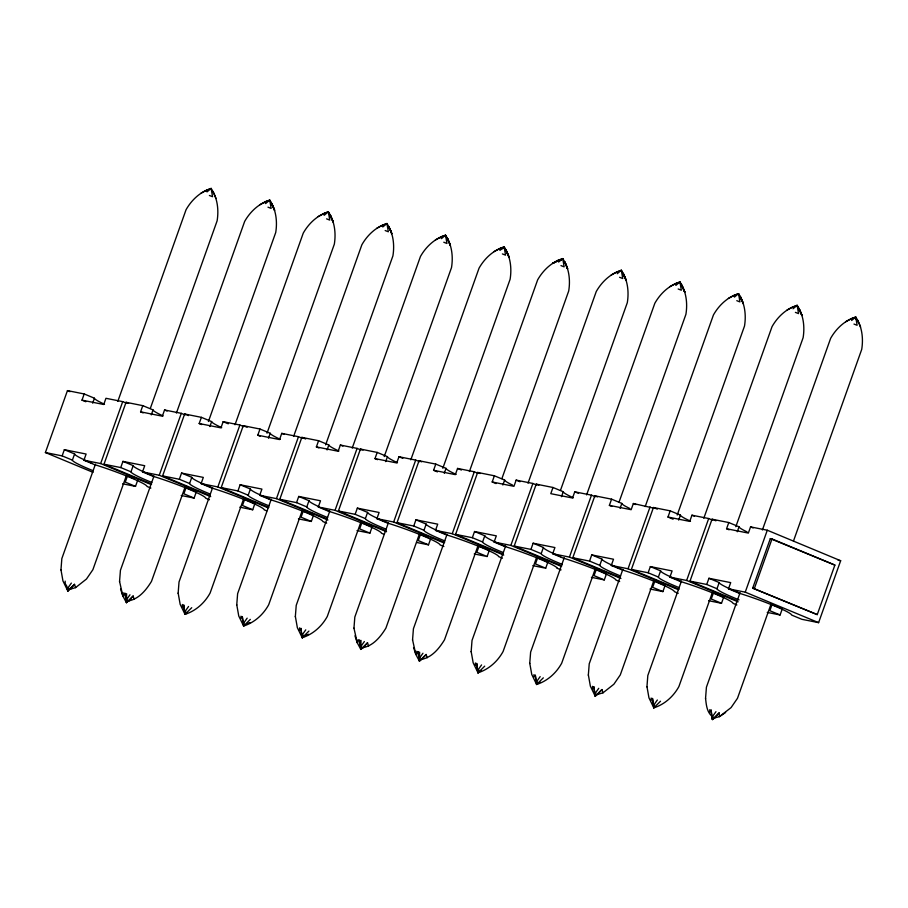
<?xml version="1.0" encoding="UTF-8"?>
<svg xmlns="http://www.w3.org/2000/svg" width="908" height="908" viewBox="0 0 908 908"><rect width="100%" height="100%" fill="white"/><g stroke="black" fill="none" stroke-linecap="round" stroke-linejoin="round"><path stroke-width="1.36" d="M72.3 587.362L67.816 590.949L62.958 580.95L60.961 569.713M243.696 498.696L210.088 593.072C204.663 602.946 195.833 610.902 185.016 614.33L180.159 604.331L178.161 593.083M302.296 510.387L268.689 604.762C263.263 614.637 254.433 622.593 243.616 626.021L238.759 616.01L236.761 604.773M360.896 522.077L327.289 616.453C321.863 626.327 313.033 634.283 302.216 637.711L297.359 627.7L295.361 616.464M536.696 557.149L503.089 651.524C497.652 661.387 488.833 669.344 478.005 672.783L473.159 662.772L471.161 651.535M595.296 568.839L561.689 663.215C556.252 673.078 547.433 681.034 536.605 684.473L531.759 674.462L529.761 663.226M598.554 693.78L595.205 696.164L590.359 686.153L588.361 674.916M712.496 592.22L678.889 686.596C673.452 696.459 664.633 704.415 653.805 707.854L648.959 697.843L646.961 686.607M715.754 717.161L712.405 719.545L711.861 716.219C706.753 711.713 706.254 704.597 705.561 698.297M60.95 569.986L61.835 558.59L95.431 464.215M119.538 581.676L120.435 570.281L154.031 475.906M178.138 593.367L179.024 581.971L212.631 487.596M236.738 605.057L237.624 593.662L271.231 499.286M295.338 616.748L296.224 605.352L329.831 510.977M235.013 424.751L303.261 233.095C308.777 223.368 317.494 215.139 328.333 211.836C334.689 221.246 336.108 233.174 334.326 244.195L267.02 433.195M353.938 628.438L354.824 617.043L388.431 522.668M412.538 640.129L413.424 628.733L447.031 534.358M471.139 651.819L472.024 640.424L505.631 546.048M410.813 459.823L479.049 268.166C484.566 258.44 493.294 250.199 504.133 246.908C510.489 256.317 511.908 268.246 510.114 279.267L442.82 468.267M529.739 663.498L530.624 652.114L564.231 557.739M588.339 675.189L589.224 663.805L622.831 569.429M646.939 686.879L647.824 675.495L681.431 581.12M705.539 698.57L706.424 687.174L740.031 592.81M703.802 518.275L772.05 326.619C777.566 316.892 786.283 308.652 797.133 305.36C803.489 314.77 804.908 326.687 803.115 337.719L735.82 526.708M130.9 599.053L126.416 602.64L126.621 593.65M361.021 640.401L360.805 649.402L365.3 645.815M422.753 658.709L419.405 661.092L419.621 652.092M74.524 584.321L70.177 589.178L75.58 587.624L74.524 584.321L67.816 590.949L68.633 586.943L71.369 583.095M119.561 581.392L122.83 595.977L126.416 602.64L127.233 598.633L129.958 594.785M187.241 612.741L185.016 614.33L185.834 610.324L188.558 606.476M250.324 619.392L243.616 626.021L244.422 622.014L247.158 618.166M304.441 636.122L302.216 637.711L303.022 633.705L305.758 629.857M412.561 639.845L415.83 654.43L419.405 661.092L420.222 657.086L422.958 653.238M481.354 670.399L478.005 672.783L478.822 668.776L481.558 664.928M601.913 689.535L597.577 694.393L602.98 692.838L601.913 689.535L595.205 696.164L596.023 692.157L598.758 688.309M660.513 701.226L653.805 707.854L654.623 703.848L657.358 700M719.113 712.916L714.482 717.967L719.397 716.65L719.113 712.916L712.405 719.545L713.223 715.538L715.958 711.69M93.025 472.342L45.4 452.536L67.453 390.61L84.194 393.959L94.443 398.215A39.589 3.45 19.6 0 0 104.511 404.253M45.4 452.536L62.141 455.884L64.343 449.687L86.112 454.034L83.911 460.22L94.16 464.487A39.589 3.45 19.6 0 1 147.017 486.461L150.864 488.061M85.829 401.745L81.992 400.144L84.194 393.959M93.206 470.753A39.589 3.45 19.6 0 1 72.39 460.14L74.604 453.943L64.343 449.687M92.684 403.175L94.443 398.215M117.813 401.37L186.061 209.714C191.577 199.987 200.293 191.758 211.133 188.455C217.489 197.865 218.907 209.793 217.126 220.814L150.297 408.486M83.911 460.22L100.652 463.557L122.705 401.642L126.564 403.243M151.625 484.032L104 464.226L126.053 402.301L142.794 405.649L153.043 409.905A39.589 3.45 19.6 0 0 163.111 415.943M104 464.226L120.741 467.563L122.943 461.377L144.713 465.713L142.511 471.91L152.76 476.178A39.589 3.45 19.6 0 1 205.617 498.151L209.464 499.752M143.146 412.902L140.581 411.835L142.794 405.649M126.496 475.315L92.888 569.691L86.476 579.02L75.58 587.624M127.46 475.928L125.259 482.114L135.508 486.382L137.71 480.184M151.806 482.443A39.589 3.45 19.6 0 1 130.99 471.831L133.204 465.634L122.943 461.377M151.284 414.865L153.043 409.905M185.164 414.933L181.305 413.333L164.552 409.985L162.35 416.182L140.581 411.835M176.413 413.061L244.661 221.404C250.177 211.678 258.894 203.449 269.733 200.146C276.089 209.555 277.507 221.484 275.726 232.505L208.42 421.505M142.511 471.91L159.252 475.247L181.305 413.333M210.225 495.723L162.6 475.917L184.653 413.991L201.394 417.339L211.643 421.596A39.589 3.45 19.6 0 0 221.711 427.634M162.6 475.917L179.341 479.254L181.543 473.068L203.313 477.404L201.111 483.601L211.36 487.868A39.589 3.45 19.6 0 1 264.217 509.842L266.782 510.909M201.746 424.592L199.181 423.525L201.394 417.339M185.096 487.006L151.488 581.381C146.279 589.871 139.106 598.849 128.777 600.869L133.124 596.011L134.18 599.314M186.061 487.619L183.859 493.804L194.108 498.072L196.31 491.875M210.406 494.134A39.589 3.45 19.6 0 1 189.59 483.521L191.804 477.324L181.543 473.068M209.884 426.556L211.643 421.596M243.764 426.624L239.894 425.023L223.152 421.675L220.95 427.872L199.181 423.525M201.111 483.601L217.852 486.938L239.894 425.023M268.825 507.413L221.2 487.607L243.253 425.682L259.994 429.03L270.243 433.286A39.589 3.45 19.6 0 0 280.311 439.324M221.2 487.607L237.941 490.944L240.143 484.759L261.913 489.094L259.711 495.291L269.96 499.559A39.589 3.45 19.6 0 1 322.817 521.533L326.664 523.133M260.346 436.283L257.781 435.216L259.994 429.03M269.006 505.824A39.589 3.45 19.6 0 1 248.19 495.212L250.404 489.015L240.143 484.759M268.484 438.246L270.243 433.286M239.826 507.186L252.708 509.763L254.91 503.565M302.364 438.314L298.494 436.714L281.752 433.366L279.55 439.563L257.781 435.216M293.613 436.442L361.861 244.785C367.377 235.059 376.094 226.83 386.933 223.527C393.289 232.936 394.708 244.865 392.914 255.886L325.62 444.886M259.711 495.291L276.452 498.628L298.494 436.714M327.425 519.104L279.8 499.298L301.842 437.372L318.594 440.721L328.844 444.977A39.589 3.45 19.6 0 0 338.911 451.015M279.8 499.298L296.541 502.635L298.743 496.449L320.513 500.785L318.311 506.982L328.56 511.238A39.589 3.45 19.6 0 1 381.417 533.223L383.982 534.29M318.946 447.973L316.381 446.906L318.594 440.721M327.606 517.515A39.589 3.45 19.6 0 1 306.791 506.902L308.992 500.705L298.743 496.449M327.073 449.937L328.844 444.977M298.426 518.877L311.308 521.453L313.51 515.256M360.964 450.005L357.094 448.393L340.352 445.056L338.151 451.253L316.381 446.906M352.213 448.132L420.461 256.476C425.966 246.749 434.694 238.509 445.533 235.217C451.889 244.627 453.308 256.555 451.514 267.576L384.22 456.576M318.311 506.982L335.052 510.319L357.094 448.393M386.025 530.783L338.4 510.988L360.442 449.063L377.195 452.411L387.444 456.667A39.589 3.45 19.6 0 0 397.5 462.705M338.4 510.988L355.141 514.325L357.343 508.139L379.113 512.475L376.899 518.672L387.16 522.929A39.589 3.45 19.6 0 1 440.017 544.913L443.864 546.514M377.546 459.664L374.981 458.597L377.195 452.411M386.206 529.205A39.589 3.45 19.6 0 1 365.391 518.593L367.592 512.396L357.343 508.139M385.673 461.627L387.444 456.667M369.908 533.144L372.11 526.946L361.861 522.69L359.659 528.876L369.908 533.144L357.026 530.567M419.564 461.695L415.694 460.084L398.952 456.747L396.751 462.944L374.981 458.597M376.899 518.672L393.652 522.009L415.694 460.084M444.625 542.473L397 522.679L419.042 460.753L435.783 464.101L446.044 468.358A39.589 3.45 19.6 0 0 456.1 474.396M397 522.679L413.742 526.016L415.943 519.83L437.713 524.166L435.5 530.363L445.76 534.619A39.589 3.45 19.6 0 1 498.617 556.604L502.464 558.193M437.429 471.888L433.581 470.287L435.783 464.101M419.496 533.768L385.889 628.143C380.679 636.633 373.494 645.611 363.177 647.631L367.524 642.773L368.58 646.076M444.806 540.896A39.589 3.45 19.6 0 1 423.991 530.283L426.192 524.086L415.943 519.83M444.273 473.318L446.044 468.358M416.92 542.519L428.508 544.834L430.71 538.637M478.153 473.386L474.294 471.774L457.553 468.437L455.351 474.634L433.581 470.287M469.413 471.513L537.649 279.857C543.166 270.13 551.894 261.89 562.733 258.598C569.089 268.008 570.508 279.936 568.714 290.957L501.897 478.618M435.5 530.363L452.252 533.7L474.294 471.774M503.214 554.164L455.6 534.369L477.642 472.444L494.383 475.792L504.644 480.048A39.589 3.45 19.6 0 0 512.691 485.144M455.6 534.369L472.342 537.706L474.544 531.52L496.313 535.856L494.1 542.053L504.36 546.31A39.589 3.45 19.6 0 1 557.217 568.294M496.029 483.578L492.181 481.978L494.383 475.792M478.096 545.458L444.489 639.834C439.279 648.323 432.094 657.301 421.777 659.322L426.124 654.464L427.18 657.767M503.407 552.586A39.589 3.45 19.6 0 1 482.591 541.974L484.793 535.777L474.544 531.52M502.873 485.008L504.644 480.048M487.108 556.525L489.31 550.327L479.061 546.071L476.848 552.257L487.108 556.525L474.226 553.948M536.753 485.076L532.894 483.465L516.153 480.128L513.951 486.325L492.181 481.978M528.013 483.204L596.25 291.547C601.766 281.821 610.482 273.58 621.333 270.289C627.689 279.698 629.108 291.627 627.315 302.648L560.497 490.309M494.1 542.053L510.841 545.39L532.894 483.465M561.814 565.854L514.189 546.06L536.242 484.134L552.983 487.483L563.244 491.739A39.589 3.45 19.6 0 0 573.3 497.777M514.189 546.06L530.942 549.397L533.144 543.211L554.913 547.547L552.7 553.744L562.96 558A39.589 3.45 19.6 0 1 615.817 579.985L619.665 581.574M552.983 487.483L550.781 493.668L572.551 498.015L574.753 491.818L591.494 495.155L595.353 496.767M561.995 564.277A39.589 3.45 19.6 0 1 541.191 553.664L543.393 547.467L533.144 543.211M561.473 496.699L563.244 491.739M545.708 568.215L547.91 562.018L537.661 557.75L535.448 563.947L545.708 568.215L532.826 565.639M586.602 494.894L654.85 303.238C660.366 293.511 669.082 285.271 679.933 281.979C686.289 291.389 687.708 303.317 685.915 314.338L619.097 501.999M552.7 553.744L569.441 557.081L591.494 495.155M620.414 577.545L572.789 557.75L594.842 495.825L611.583 499.162L621.844 503.429A39.589 3.45 19.6 0 0 629.891 508.525M572.789 557.75L589.542 561.087L591.744 554.901L613.502 559.237L611.3 565.434L621.56 569.691A39.589 3.45 19.6 0 1 674.417 591.664L678.265 593.265M611.947 506.426L609.381 505.359L611.583 499.162M596.261 569.441L594.048 575.638L604.308 579.906L606.51 573.708L597.532 569.974M620.595 575.967A39.589 3.45 19.6 0 1 599.791 565.355L601.993 559.158L591.744 554.901M620.073 508.378L621.844 503.429M652.67 507.924L633.353 503.509L631.151 509.706L609.381 505.359M645.202 506.585L713.45 314.928C718.966 305.201 727.683 296.961 738.533 293.67C744.889 303.079 746.308 314.997 744.515 326.029L677.22 515.029M611.3 565.434L628.041 568.771L650.094 506.846M679.014 589.235L631.389 569.441L653.442 507.515L670.183 510.852L680.433 515.12A39.589 3.45 19.6 0 0 690.5 521.158M631.389 569.441L648.13 572.778L650.344 566.592L672.102 570.928L669.9 577.125L680.149 581.381A39.589 3.45 19.6 0 1 733.017 603.355L736.865 604.955M673.112 519.183L667.982 517.049L670.183 510.852M653.896 580.53L620.289 674.905L613.876 684.223L602.98 692.838M654.861 581.131L652.648 587.328L662.908 591.596L665.11 585.399M679.195 587.658A39.589 3.45 19.6 0 1 658.391 577.045L660.593 570.848L650.344 566.592M678.673 520.068L680.433 515.12M712.553 520.148L708.694 518.536L691.953 515.199L689.751 521.396L667.982 517.049M669.9 577.125L686.641 580.462L708.694 518.536M737.614 600.926L689.989 581.131L712.042 519.206L728.784 522.543L739.033 526.81A39.589 3.45 19.6 0 0 747.091 531.906M689.989 581.131L706.73 584.468L708.944 578.283L730.702 582.618L728.5 588.815L738.749 593.072A39.589 3.45 19.6 0 1 791.606 615.045L801.866 619.313L818.607 622.65L840.66 560.735L767.294 530.227L750.553 526.89L748.351 533.087L726.582 528.74L728.784 522.543M713.45 592.822L711.248 599.019L721.497 603.287L723.71 597.089M739.055 599.847A39.589 3.45 19.6 0 1 716.991 588.736L719.193 582.539L708.944 578.283M737.273 531.759L739.033 526.81M762.402 529.966L830.65 338.309C836.166 328.582 844.883 320.342 855.733 317.051C862.089 326.46 863.497 338.378 861.715 349.41L793.467 541.066M728.5 588.815L745.241 592.152L767.294 530.227M752.687 588.134L770.325 538.603L772.004 538.932L834.883 565.082L817.245 614.614L752.687 588.134L817.245 614.614M754.366 588.475L772.004 538.932M771.096 603.911L737.489 698.286L731.076 707.604L719.397 716.65L725.617 712.485M767.226 612.401L780.097 614.966L782.31 608.78M65.172 581.12L65.194 583.594L66.931 586.409L67.816 590.949L68.917 588.997M361.917 647.449L360.805 649.402L357.162 642.58L354.96 635.816M364.358 641.547L361.622 645.395L360.805 649.402L367.524 642.773M540.158 676.619L537.423 680.467L536.605 684.473L539.954 682.09M126.416 602.64L133.124 596.011M502.215 248.803L504.133 246.908L508.968 257.077L506.062 250.131L506.505 251.822M184.54 611.583L185.016 614.33L191.724 607.702M560.815 260.494L562.733 258.598L564.14 266.839L560.985 265.613M301.74 634.964L302.216 637.711L308.924 631.083M419.405 661.092L426.124 654.464M477.54 670.036L478.005 672.783L484.713 666.154M543.313 677.845L536.605 684.473L535.289 675.007L536.061 681.148M211.133 188.455L207.035 191.883L206.298 190.476L211.133 188.455L212.551 196.707L209.385 195.481M386.933 223.527L382.824 226.955L382.086 225.547L386.933 223.527L388.352 231.778L385.185 230.541M504.133 246.908L500.024 250.336L499.286 248.928L504.133 246.908L505.54 255.148L502.385 253.922M617.224 273.717L621.333 270.289L626.168 280.459L623.263 273.512L623.705 275.203M675.824 285.407L679.933 281.979L684.768 292.149L681.863 285.203L682.305 286.894M734.424 297.098L738.533 293.67L743.368 303.839L740.463 296.893L740.905 298.584M793.025 308.788L797.133 305.36L801.968 315.53L799.063 308.584L799.505 310.275M851.625 320.479L855.733 317.051L857.141 325.291L853.985 324.065M70.177 589.178L71.165 588.566M128.777 600.869L129.765 600.256M363.177 647.631L364.153 647.018M267.985 207.172L271.151 208.397L269.733 200.146L266.203 201.417L264.898 202.166L265.624 203.574L269.733 200.146L274.579 210.316L271.662 203.369L272.105 205.06M326.585 218.862L329.752 220.088L328.333 211.836L324.803 213.119L323.498 213.857L324.224 215.264L328.333 211.836L333.179 222.006L330.262 215.06L330.705 216.751M443.785 242.232L446.952 243.469L445.533 235.217L442.003 236.489L440.686 237.238L441.424 238.645L445.533 235.217L450.368 245.387L447.462 238.441L447.905 240.132M616.487 272.309L621.333 270.289L622.74 278.529L619.585 277.303M675.087 284L679.933 281.979L681.34 290.219L678.185 288.994M733.687 295.69L738.533 293.67L739.941 301.91L736.785 300.684M792.287 307.381L797.133 305.36L798.541 313.601L795.385 312.375M850.887 319.071L855.733 317.051L856.062 319.48M207.603 189.738L200.997 193.166M266.203 201.428L259.597 204.856M324.803 213.119L318.197 216.547M383.403 224.809L376.797 228.237M442.003 236.5L435.397 239.916M500.603 248.19L493.997 251.607M559.203 259.881L552.586 263.468L562.733 258.598L558.624 262.026L557.887 260.619L559.203 259.87L552.597 263.297M617.803 271.571L611.197 274.988M676.403 283.262L669.798 286.678M735.003 294.952L728.398 298.369M793.592 306.643L786.998 310.059M852.192 318.333L845.598 321.75M246.965 623.637L250.075 622.593M305.565 635.328L308.675 634.283M122.705 401.642L105.952 398.294L103.75 404.491L81.992 400.144M838.084 560.213L840.66 560.735M834.883 565.082L770.325 538.603M122.625 483.805L135.508 486.382M181.225 495.496L194.108 498.072M591.426 577.329L604.308 579.906M650.026 589.02L662.908 591.596M708.626 600.71L721.497 603.287M750.553 526.89L753.118 527.957M712.042 519.206L715.901 520.817M726.582 528.74L729.147 529.807M691.953 515.199L694.518 516.266M653.442 507.515L657.301 509.127M633.353 503.509L635.918 504.576M594.842 495.825L597.419 496.903M574.753 491.818L578.6 493.419M536.242 484.134L538.819 485.212M516.153 480.128L520 481.728M477.642 472.444L480.219 473.522M457.553 468.437L461.4 470.038M745.241 592.152L818.607 622.65M781.028 608.246L772.05 604.512L769.848 610.709L780.097 614.966M419.042 460.753L421.618 461.832M706.73 584.468L716.991 588.736M398.952 456.747L402.8 458.347M686.641 580.462L738.125 601.868M714.732 593.355L722.428 596.556M360.442 449.063L363.018 450.141M648.13 572.778L658.391 577.045M340.352 445.056L342.918 446.123M628.041 568.771L678.242 589.644M656.132 581.665L663.827 584.865M301.842 437.372L305.712 438.984M589.542 561.087L599.791 565.355M281.752 433.366L284.317 434.433M569.441 557.081L620.936 578.487M243.253 425.682L247.112 427.293M530.942 549.397L541.191 553.664M223.152 421.675L228.283 423.809M510.841 545.39L561.042 566.263M557.217 568.294L561.065 569.884M184.653 413.991L188.512 415.603M472.342 537.706L482.591 541.974M164.552 409.985L167.117 411.052M452.252 533.7L503.736 555.106M126.053 402.301L128.618 403.379M413.742 526.016L423.991 530.283M393.652 522.009L443.842 542.882M428.145 537.57L420.461 534.381L418.248 540.566L428.508 544.834M67.453 390.61L70.029 391.689M355.141 514.325L365.391 518.593M335.052 510.319L386.536 531.725M296.541 502.635L306.791 506.902M276.452 498.628L327.936 520.034M312.227 514.722L303.261 511L301.059 517.185L311.308 521.453M237.941 490.944L248.19 495.212M217.852 486.938L268.053 507.81M253.627 503.032L244.661 499.309L242.459 505.495L252.708 509.763M179.341 479.254L189.59 483.521M159.252 475.247L210.735 496.653M187.343 488.152L195.027 491.341M120.741 467.563L130.99 471.831M100.652 463.557L150.853 484.429M128.743 476.462L133.873 478.584M62.141 455.884L72.39 460.14M415.83 654.43L413.56 647.495M122.83 595.977L120.56 589.054M860.58 327.05L857.663 320.263L858.105 321.965M799.063 308.572L801.98 315.36M740.463 296.882L743.38 303.669M681.863 285.191L684.78 291.99M623.263 273.501L626.18 280.3M565.105 263.513L564.663 261.822L567.579 268.609M506.062 250.12L508.991 256.919M447.462 238.429L450.391 245.228M389.305 228.441L388.862 226.75L391.791 233.538M330.262 215.06L333.191 221.847M271.662 203.369L274.591 210.157M215.991 198.466L213.062 191.679L213.516 193.37M564.663 261.822L567.568 268.768L565.514 263.49M388.862 226.75L391.768 233.697L389.725 228.419M653.261 704.529L652.489 698.388L653.805 707.854M594.661 692.838L593.889 686.698L595.205 696.164M477.46 669.457L476.689 663.317L478.005 672.783M418.86 657.767L418.1 651.626L418.951 658.13M360.26 646.076L359.5 639.936L360.351 646.439M301.66 634.386L300.9 628.245L302.216 637.711M243.06 622.695L242.3 616.555L243.616 626.021M184.46 611.005L183.7 604.864L185.016 614.33M125.86 599.314L125.1 593.174L125.951 599.689M353.961 628.154L357.253 642.785M711.702 715.425L712.405 719.545M67.34 588.202L67.816 590.949M709.761 709.715L709.784 712.19M651.161 698.025L651.184 700.499M592.561 686.335L592.584 688.809M533.961 674.644L533.983 677.118M475.372 662.954L475.383 665.428M416.772 651.263L416.783 653.737M358.172 639.572L358.195 642.047M299.572 627.882L299.595 630.356M240.972 616.192L240.995 618.666M182.372 604.501L182.394 606.975M123.772 592.81L123.794 595.285M91.822 463.103A39.589 3.45 19.6 0 1 74.604 453.955M152.782 475.758A39.589 3.45 19.6 0 1 133.204 465.634M211.382 487.448A39.589 3.45 19.6 0 1 209.022 486.484M207.75 485.95A39.589 3.45 19.6 0 1 191.804 477.324M271.208 499.638A39.589 3.45 19.6 0 1 267.622 498.174M266.35 497.641A39.589 3.45 19.6 0 1 250.404 489.015M329.808 511.329A39.589 3.45 19.6 0 1 326.222 509.865M324.939 509.331A39.589 3.45 19.6 0 1 321.284 507.754M319.06 506.743A39.589 3.45 19.6 0 1 309.004 500.705M388.408 523.019A39.589 3.45 19.6 0 1 367.592 512.396M447.008 534.71A39.589 3.45 19.6 0 1 426.192 524.086M505.608 546.4A39.589 3.45 19.6 0 1 503.18 545.413M502.022 544.936A39.589 3.45 19.6 0 1 484.793 535.777M560.622 556.615A39.589 3.45 19.6 0 1 543.393 547.467M622.809 569.781A39.589 3.45 19.6 0 1 620.38 568.794M619.211 568.306A39.589 3.45 19.6 0 1 601.993 559.158M740.009 593.162A39.589 3.45 19.6 0 1 719.193 582.539M681.409 581.472A39.589 3.45 19.6 0 1 677.811 579.996M676.539 579.463A39.589 3.45 19.6 0 1 660.593 570.848M711.861 716.219L711.089 710.079L711.861 716.219"/></g></svg>
